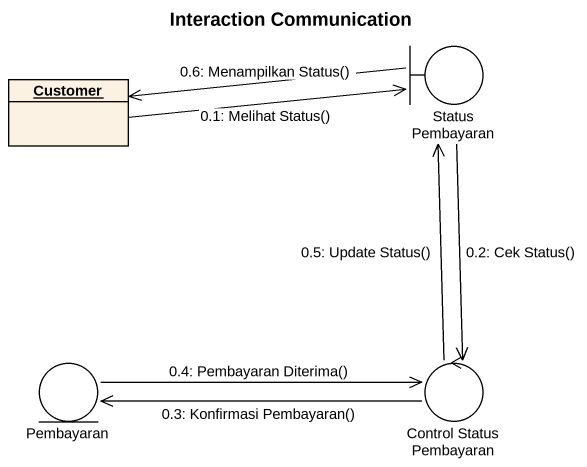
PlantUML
@startuml
title Interaction Communication
allowmixing
hide circle
hide empty members
object Customer
boundary "Status Pembayaran" as Status_Pembayaran
entity Pembayaran
control "Control Status Pembayaran" as Control_Status_Pembayaran
Customer -right-> Status_Pembayaran : 0.1: Melihat Status()
Status_Pembayaran --> Control_Status_Pembayaran : 0.2: Cek Status()
Control_Status_Pembayaran -left-> Pembayaran : 0.3: Konfirmasi Pembayaran()
Pembayaran -right-> Control_Status_Pembayaran : 0.4: Pembayaran Diterima()
Control_Status_Pembayaran -up-> Status_Pembayaran : 0.5: Update Status()
Status_Pembayaran -left-> Customer : 0.6: Menampilkan Status()
@enduml
